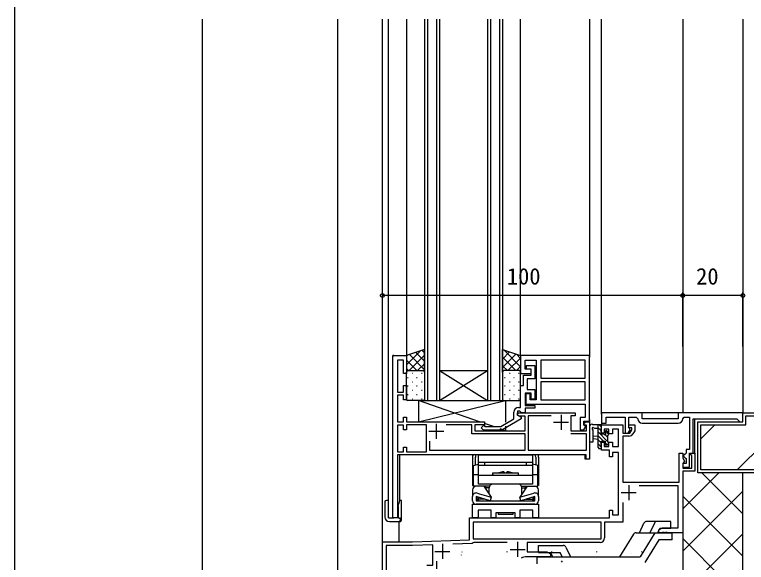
# Model space of a CAD drawing. Units: millimetres, scale not verified. Extents: x -437 to 438, y -344 to 341.
# Drawn here: x -436.8 to -193.1, y -206.8 to -24.5 of the extents above; entities that cross this region are included whole.
import ezdxf
from ezdxf.enums import TextEntityAlignment as Align

# ---------------------------------------------------------------- set-up
doc = ezdxf.new("R2010")
doc.units = ezdxf.units.MM
doc.header["$LTSCALE"] = 2
for name, color, linetype in [('0-2_YKK_11', 7, 'Continuous'), ('0-3_YKK_12', 2, 'Continuous'), ('0-4_YKK_13', 4, 'Continuous'), ('0-5_YKK_D', 6, 'Continuous'), ('0-6_YKK_ZWAK', 7, 'Continuous'), ('0-7_YSS_K', 3, 'Continuous')]:
    doc.layers.add(name, color=color, linetype=linetype)
doc.styles.add('ＭＳ ゴシック', font='')
doc.styles.get('ＭＳ ゴシック').set_extended_font_data('MS Gothic')

msp = doc.modelspace()

# ---------------------------------------------------------------- linework, layer by layer
at = {"layer": '0-2_YKK_11'}
for p, q in [((-254.821, -157.687), (-254.821, -162.687)), ((-296.421, -160.687), (-296.421, -165.687)), ((-257.321, -160.187), (-252.321, -160.187)), ((-227.821, -160.487), (-215.821, -160.487)), ((-298.921, -163.187), (-293.921, -163.187)), ((-232.321, -181.087), (-232.321, -186.087)), ((-234.821, -183.587), (-229.821, -183.587)), ((-294.321, -200.687), (-294.321, -205.687)), ((-269.321, -199.987), (-269.321, -204.987)), ((-296.821, -203.187), (-291.821, -203.187)), ((-271.821, -202.487), (-266.821, -202.487))]:
    msp.add_line(p, q, dxfattribs=at)
for points in [[(-246.521, -170.987), (-309.321, -170.987), (-309.321, -191.987), (-310.821, -191.987), (-310.821, -137.987), (-306.321, -137.987), (-306.321, -143.987), (-307.321, -143.987), (-307.321, -139.487), (-309.321, -139.487), (-309.321, -150.187), (-307.321, -150.187), (-307.321, -147.987), (-306.321, -147.987), (-306.321, -152.687), (-307.321, -152.687), (-307.321, -151.187), (-309.321, -151.187), (-309.321, -159.987), (-307.321, -159.987), (-307.321, -158.487), (-306.321, -158.487), (-306.321, -159.987), (-280.321, -159.987), (-280.321, -160.987), (-283.521, -160.987), (-283.521, -162.987), (-266.821, -162.987), (-266.821, -158.187), (-268.628, -158.187), (-269.321, -157.787), (-269.321, -156.987), (-250.121, -156.987), (-250.121, -157.987), (-251.621, -157.987), (-251.621, -162.987), (-246.321, -162.987), (-246.321, -161.187), (-247.048, -161.187), (-247.244, -160.846)], [(-269.021, -155.287), (-268.321, -155.287), (-268.321, -147.987), (-267.321, -147.987), (-267.321, -144.487), (-264.821, -144.487), (-264.821, -142.487), (-266.321, -142.487), (-266.321, -141.287), (-263.621, -141.287), (-263.621, -145.687), (-266.121, -145.687), (-266.121, -149.287), (-263.621, -149.287), (-263.621, -152.487), (-264.821, -152.487), (-264.821, -150.487), (-266.821, -150.487), (-266.821, -154.587), (-263.621, -154.587), (-263.621, -155.487), (-266.821, -155.487), (-266.821, -156.987), (-268.021, -156.987), (-268.321, -156.687), (-268.521, -156.487), (-269.321, -156.487), (-269.321, -157.787), (-268.121, -158.479), (-268.121, -159.079)], [(-268.121, -159.079), (-274.542, -162.787), (-280.67, -162.787), (-281.445, -162.011), (-280.597, -161.162), (-280.173, -161.587), (-274.864, -161.587), (-270.521, -159.079), (-270.521, -156.787)], [(-258.108, -157.987), (-265.821, -157.987), (-265.821, -169.487), (-246.321, -169.487), (-246.321, -163.987), (-251.621, -163.987)], [(-194.321, -156.987), (-215.821, -156.987), (-215.821, -158.987), (-227.821, -158.987), (-227.821, -156.987), (-241.321, -156.987), (-241.321, -160.487), (-239.821, -160.487), (-239.821, -158.487), (-233.521, -158.487), (-233.521, -163.787), (-232.47, -163.787), (-231.861, -162.732), (-232.071, -162.287), (-232.321, -161.991), (-232.321, -158.487), (-229.821, -158.487), (-229.321, -158.987)], [(-214.321, -158.987), (-213.821, -158.487), (-212.021, -158.487), (-212.021, -169.287), (-213.221, -169.287), (-213.221, -170.487), (-213.521, -170.787), (-214.021, -171.287), (-214.021, -171.487), (-213.521, -171.987), (-213.221, -172.287), (-213.221, -173.887), (-214.321, -173.887), (-214.321, -175.087), (-212.021, -175.087), (-212.021, -170.487), (-210.821, -170.487), (-210.821, -158.987), (-196.321, -158.987), (-195.821, -159.487), (-195.321, -159.987), (-194.321, -159.987), (-194.321, -156.987)], [(-247.244, -160.846), (-246.748, -159.987), (-245.321, -159.987), (-245.321, -172.487), (-246.521, -172.487), (-246.521, -170.987)], [(-314.321, -211.987), (-314.321, -199.987), (-304.321, -199.987), (-285.321, -199.323), (-285.321, -191.987), (-238.721, -191.987), (-238.721, -189.487), (-237.721, -189.487), (-237.721, -190.987), (-235.721, -190.987), (-235.721, -170.187), (-237.721, -170.187), (-237.721, -171.687), (-238.721, -171.687), (-238.721, -169.487), (-241.321, -169.487), (-241.321, -166.787), (-240.521, -166.787), (-240.521, -168.287), (-238.921, -168.287), (-238.921, -166.787), (-237.721, -166.787), (-237.721, -168.287), (-235.721, -168.287), (-235.721, -162.487), (-237.721, -162.487), (-237.721, -163.987), (-238.921, -163.987), (-238.921, -162.487), (-240.521, -162.487)], [(-298.621, -166.523), (-298.621, -169.487), (-266.821, -169.487), (-266.821, -163.987), (-284.521, -163.987), (-284.521, -160.987), (-293.085, -160.987)], [(-240.521, -162.487), (-240.521, -163.787), (-241.321, -163.787), (-241.321, -160.987), (-234.321, -160.987), (-234.321, -163.787), (-231.938, -163.787), (-231.321, -162.719), (-231.321, -161.987), (-232.321, -161.987), (-232.321, -160.987), (-230.321, -160.987), (-230.321, -162.987), (-230.927, -164.037)], [(-232.226, -164.787), (-234.321, -164.787), (-234.321, -180.087), (-215.521, -180.087), (-215.521, -170.487), (-214.321, -170.487), (-214.321, -172.167), (-213.761, -173.137), (-214.021, -173.587), (-214.321, -173.887), (-214.321, -175.487), (-211.321, -175.487), (-211.321, -171.248), (-211.861, -170.937), (-211.741, -170.487), (-210.321, -170.487), (-210.321, -176.487), (-214.321, -176.487), (-214.321, -196.987), (-219.363, -196.987), (-219.546, -196.867), (-220.096, -196.867), (-220.279, -196.987), (-220.363, -196.987), (-220.546, -196.867), (-221.096, -196.867), (-221.279, -196.987), (-222.321, -196.987), (-222.321, -195.987), (-221.109, -195.287), (-215.821, -195.287), (-215.821, -181.287), (-228.874, -181.287)], [(-234.321, -186.859), (-234.321, -193.487), (-240.321, -193.487), (-240.321, -198.687)], [(-299.521, -207.787), (-297.521, -207.787), (-297.521, -200.95), (-304.3, -201.187), (-313.121, -201.187), (-313.121, -210.787)], [(-272.768, -200.187), (-283.898, -200.187), (-284.16, -200.339), (-284.411, -200.492), (-290.825, -200.716)], [(-241.821, -200.187), (-266.121, -200.187), (-266.121, -203.287), (-259.534, -203.287), (-258.321, -203.987), (-258.321, -204.987), (-266.223, -204.987)], [(-296.321, -206.459), (-296.321, -208.987)]]:
    msp.add_lwpolyline(points, dxfattribs=at)
for points in [[(-245.321, -137.987), (-268.321, -137.987), (-268.321, -143.987), (-264.821, -143.987), (-264.821, -142.487), (-266.821, -142.487), (-266.821, -139.487), (-263.121, -139.487), (-263.121, -152.687), (-265.121, -152.687), (-265.121, -150.687), (-266.621, -150.687), (-266.621, -154.187), (-246.821, -154.187), (-246.821, -158.587), (-248.421, -158.587), (-248.421, -162.687), (-247.274, -162.687), (-246.611, -161.539), (-247.221, -161.187), (-247.221, -159.787), (-245.321, -159.787)], [(-261.621, -145.487), (-246.821, -145.487), (-246.821, -139.487), (-261.621, -139.487)], [(-246.821, -146.687), (-261.621, -146.687), (-261.621, -152.687), (-246.821, -152.687)], [(-299.621, -169.987), (-299.621, -160.987), (-306.321, -160.987), (-306.321, -162.687), (-307.321, -162.687), (-307.321, -161.187), (-309.321, -161.187), (-309.321, -169.987), (-307.321, -169.987), (-307.321, -168.487), (-306.321, -168.487), (-306.321, -169.987)], [(-241.521, -193.487), (-284.121, -193.487), (-284.121, -198.987), (-241.521, -198.987)]]:
    msp.add_lwpolyline(points, close=True, dxfattribs=at)
for centre, radius, start, end in [((-269.021, -156.787), 1.5, 90.00001, 179.99999), ((-227.821, -158.987), 1.5, 180.00002, 270), ((-215.821, -158.987), 1.5, 270, 0), ((-232.226, -163.287), 1.5, 269.99999, 330.00001), ((-241.821, -198.687), 1.5, 270.00001, 359.99999), ((-266.223, -210.187), 5.2, 90.00002, 111.91926)]:
    msp.add_arc(centre, radius, start, end, dxfattribs=at)
at = {"layer": '0-3_YKK_12'}
for p, q in [((-314.321, -200.287), (-314.321, -25.987)), ((-312.321, -191.987), (-312.321, -25.987)), ((-306.321, -25.987), (-306.321, -137.987)), ((-300.321, -25.987), (-300.321, -152.987)), ((-299.321, -25.987), (-299.321, -152.987)), ((-296.321, -25.987), (-296.321, -152.987)), ((-295.321, -25.987), (-295.321, -152.987)), ((-279.321, -25.987), (-279.321, -152.987)), ((-278.321, -25.987), (-278.321, -152.987)), ((-275.321, -25.987), (-275.321, -152.987)), ((-274.321, -25.987), (-274.321, -152.987)), ((-268.321, -137.987), (-268.321, -25.987)), ((-245.321, -25.987), (-245.321, -138.487)), ((-241.321, -157.487), (-241.321, -25.987)), ((-214.321, -25.987), (-214.321, -156.987)), ((-194.321, -25.987), (-194.321, -156.987)), ((-306.821, -137.987), (-306.321, -137.987)), ((-295.321, -142.987), (-279.321, -142.987)), ((-295.321, -142.987), (-279.321, -152.987)), ((-295.321, -152.987), (-279.321, -142.987)), ((-300.321, -152.987), (-274.321, -152.987)), ((-240.821, -156.987), (-241.321, -156.987)), ((-215.321, -156.987), (-228.321, -156.987)), ((-194.321, -156.987), (-194.821, -156.987)), ((-245.321, -159.287), (-245.321, -160.287)), ((-241.321, -158.987), (-241.321, -160.987)), ((-210.321, -170.787), (-210.321, -158.987)), ((-245.321, -160.987), (-245.121, -160.987)), ((-241.621, -160.987), (-241.321, -160.987)), ((-308.521, -186.187), (-308.521, -170.987)), ((-283.371, -174.412), (-283.371, -171.787)), ((-263.271, -171.787), (-263.271, -174.412)), ((-246.821, -172.487), (-246.821, -170.987)), ((-246.221, -172.487), (-246.821, -172.487)), ((-282.321, -173.487), (-264.321, -173.487)), ((-280.321, -173.487), (-280.321, -174.487)), ((-266.321, -174.487), (-266.321, -173.487)), ((-282.321, -177.687), (-284.021, -177.687)), ((-282.321, -177.787), (-264.321, -177.787)), ((-273.871, -176.687), (-273.571, -176.987)), ((-273.071, -176.987), (-272.771, -176.687)), ((-262.621, -177.687), (-264.321, -177.687)), ((-284.321, -182.687), (-284.321, -184.916)), ((-280.571, -181.487), (-278.071, -185.147)), ((-266.071, -181.487), (-268.571, -185.147)), ((-262.321, -184.916), (-262.321, -182.687)), ((-284.321, -186.287), (-284.321, -184.916)), ((-282.971, -186.144), (-282.971, -185.071)), ((-263.671, -185.071), (-263.671, -186.144)), ((-262.321, -184.916), (-262.321, -186.287)), ((-278.92, -187.487), (-283.121, -187.487)), ((-280.173, -185.787), (-282.371, -185.787)), ((-278.771, -186.287), (-278.771, -186.193)), ((-268.92, -187.487), (-277.722, -187.487)), ((-267.871, -186.287), (-267.871, -186.193)), ((-263.521, -187.487), (-267.722, -187.487)), ((-266.47, -185.787), (-264.271, -185.787)), ((-312.321, -191.987), (-310.521, -191.987)), ((-309.121, -191.987), (-309.621, -191.987)), ((-309.321, -191.687), (-309.321, -191.987)), ((-308.821, -193.187), (-308.821, -199.987))]:
    msp.add_line(p, q, dxfattribs=at)
for points in [[(-310.521, -137.987), (-310.821, -137.987), (-310.821, -138.287)], [(-284.321, -171.787), (-284.321, -181.187), (-284.021, -181.187)], [(-282.321, -174.487), (-282.321, -170.987), (-264.321, -170.987), (-264.321, -174.487)], [(-262.321, -171.787), (-262.321, -181.187), (-262.621, -181.187)], [(-245.321, -172.187), (-245.321, -172.487), (-245.621, -172.487)], [(-278.662, -181.487), (-284.021, -181.487), (-284.021, -174.587), (-282.321, -174.131)], [(-267.98, -181.487), (-262.621, -181.487), (-262.621, -174.587), (-264.321, -174.131)], [(-277.371, -177.787), (-277.571, -177.587), (-277.571, -176.987), (-269.071, -176.987), (-269.071, -177.587), (-269.271, -177.787)], [(-279.821, -182.585), (-279.821, -181.987), (-280.321, -181.487), (-280.321, -181.853)], [(-278.771, -184.122), (-278.771, -181.987), (-279.821, -181.987)], [(-267.871, -184.122), (-267.871, -181.987), (-266.821, -181.987)], [(-266.821, -182.585), (-266.821, -181.987), (-266.321, -181.487), (-266.321, -181.853)], [(-282.745, -183.777), (-278.071, -185.147), (-278.447, -186.287), (-283.121, -184.932), (-283.121, -186.287), (-263.521, -186.287), (-263.521, -184.932), (-268.195, -186.287), (-268.571, -185.147), (-263.897, -183.777)], [(-282.871, -185.035), (-282.871, -185.587), (-282.171, -186.287)], [(-282.371, -185.164), (-282.371, -185.787), (-282.666, -186.082)], [(-263.771, -185.035), (-263.771, -185.587), (-264.471, -186.287)], [(-264.271, -185.149), (-264.271, -185.787), (-263.976, -186.082)]]:
    msp.add_lwpolyline(points, dxfattribs=at)
for points in [[(-282.321, -174.487), (-264.321, -174.487), (-264.321, -180.787), (-282.321, -180.787)], [(-284.321, -187.487), (-262.321, -187.487), (-262.321, -191.987), (-264.251, -191.987), (-264.251, -189.417), (-268.571, -189.417), (-268.571, -191.987), (-270.071, -191.987), (-270.071, -190.287), (-276.571, -190.287), (-276.571, -191.987), (-278.071, -191.987), (-278.071, -189.417), (-282.391, -189.417), (-282.391, -191.987), (-284.321, -191.987)], [(-270.821, -190.287), (-275.821, -190.287), (-275.821, -190.787), (-270.821, -190.787)]]:
    msp.add_lwpolyline(points, close=True, dxfattribs=at)
for centre, radius, start, end in [((-282.321, -171.787), 2, 156.42183, 180.00002), ((-281.371, -171.787), 2, 156.42183, 180.00002), ((-265.271, -171.787), 2, 0, 23.57819), ((-264.321, -171.787), 2, 0, 23.57819), ((-273.321, -184.489), 7.823, 94.03607, 106.44467), ((-273.321, -184.489), 7.823, 73.55535, 85.96395), ((-283.121, -182.687), 1.2, 89.99998, 180.00002), ((-277.571, -181.987), 1.2, 89.99998, 180.00002), ((-269.071, -181.987), 1.2, 0, 89.99998), ((-263.521, -182.687), 1.2, 0, 89.99998), ((-283.121, -184.916), 1.2, 71.7432, 180.00002), ((-263.521, -184.916), 1.2, 0, 108.25682), ((-283.121, -186.287), 1.2, 180.00002, 270), ((-278.321, -190.017), 2.6, 76.67464, 103.32538), ((-268.321, -190.017), 2.6, 76.67464, 103.32538), ((-263.521, -186.287), 1.2, 270, 0)]:
    msp.add_arc(centre, radius, start, end, dxfattribs=at)
at = {"layer": '0-4_YKK_13'}
for p, q in [((-300.321, -137.016), (-301.093, -136.244)), ((-274.321, -136.3), (-274.086, -136.065)), ((-268.321, -141.732), (-273.939, -136.114)), ((-306.321, -141.016), (-301.777, -136.472)), ((-306.321, -138.188), (-306.02, -137.886)), ((-306.321, -137.987), (-306.321, -143.487)), ((-305.463, -142.987), (-300.321, -137.844)), ((-300.321, -142.673), (-305.336, -137.658)), ((-300.321, -139.844), (-303.215, -136.951)), ((-274.321, -139.129), (-271.965, -136.772)), ((-274.321, -141.957), (-269.843, -137.479)), ((-269.895, -142.987), (-274.321, -138.56)), ((-272.522, -142.987), (-268.321, -138.786)), ((-268.321, -138.903), (-269.696, -137.528)), ((-268.321, -137.987), (-268.321, -143.487)), ((-302.836, -142.987), (-306.321, -139.501)), ((-302.635, -142.987), (-300.321, -140.673)), ((-305.664, -142.987), (-306.321, -142.33)), ((-306.321, -152.487), (-306.321, -143.487)), ((-305.821, -142.987), (-300.821, -142.987)), ((-300.321, -143.487), (-300.321, -152.487)), ((-272.723, -142.987), (-274.321, -141.389)), ((-274.321, -143.487), (-274.321, -152.487)), ((-268.821, -142.987), (-273.821, -142.987)), ((-269.694, -142.987), (-268.321, -141.614)), ((-268.321, -152.487), (-268.321, -143.487)), ((-305.966, -145.252), (-305.766, -145.252)), ((-304.351, -143.837), (-304.151, -143.837)), ((-302.936, -145.252), (-302.736, -145.252)), ((-301.321, -143.837), (-301.121, -143.837)), ((-273.636, -145.252), (-273.436, -145.252)), ((-272.021, -143.837), (-271.821, -143.837)), ((-270.606, -145.252), (-270.406, -145.252)), ((-268.991, -143.837), (-268.791, -143.837)), ((-305.966, -148.082), (-305.766, -148.082)), ((-304.351, -146.667), (-304.151, -146.667)), ((-302.936, -148.082), (-302.736, -148.082)), ((-301.321, -146.667), (-301.121, -146.667)), ((-273.636, -148.082), (-273.436, -148.082)), ((-272.021, -146.667), (-271.821, -146.667)), ((-270.606, -148.082), (-270.406, -148.082)), ((-268.991, -146.667), (-268.791, -146.667)), ((-305.966, -150.912), (-305.766, -150.912)), ((-304.351, -149.497), (-304.151, -149.497)), ((-302.936, -150.912), (-302.736, -150.912)), ((-301.321, -149.497), (-301.121, -149.497)), ((-273.636, -150.912), (-273.436, -150.912)), ((-272.021, -149.497), (-271.821, -149.497)), ((-270.606, -150.912), (-270.406, -150.912)), ((-268.991, -149.497), (-268.791, -149.497)), ((-300.821, -152.987), (-305.821, -152.987)), ((-304.351, -152.327), (-304.151, -152.327)), ((-302.321, -152.987), (-302.321, -159.987)), ((-302.321, -152.987), (-273.321, -152.987)), ((-282.021, -159.987), (-302.321, -152.987)), ((-301.321, -152.327), (-301.121, -152.327)), ((-273.821, -152.987), (-268.821, -152.987)), ((-272.021, -152.327), (-271.821, -152.327)), ((-268.991, -152.327), (-268.791, -152.327)), ((-277.381, -161.587), (-280.321, -160.573)), ((-273.321, -161.504), (-273.321, -162.987)), ((-242.521, -168.587), (-242.521, -160.987)), ((-241.521, -163.003), (-242.521, -162.003)), ((-241.321, -161.856), (-242.191, -160.987)), ((-241.521, -164.087), (-241.521, -162.087)), ((-239.021, -164.156), (-240.065, -163.112)), ((-239.221, -166.65), (-242.521, -163.35)), ((-240.732, -166.487), (-242.521, -164.697)), ((-239.221, -165.303), (-240.2, -164.324)), ((-239.221, -164.587), (-239.021, -164.387)), ((-241.521, -167.044), (-242.521, -166.044)), ((-241.321, -168.591), (-242.521, -167.391)), ((-239.532, -167.687), (-240.121, -167.097)), ((-239.321, -167.687), (-239.021, -167.387)), ((-239.025, -166.846), (-239.18, -166.691)), ((-313.521, -186.687), (-313.521, -191.687)), ((-312.621, -186.187), (-313.021, -186.187)), ((-309.121, -188.187), (-308.871, -187.187)), ((-307.921, -187.187), (-307.921, -186.487)), ((-307.921, -192.687), (-307.921, -187.187)), ((-309.121, -188.187), (-309.121, -192.042)), ((-308.816, -192.048), (-312.321, -191.987)), ((-308.816, -192.048), (-308.616, -192.051)), ((-308.321, -192.687), (-308.321, -192.351)), ((-312.021, -193.187), (-308.821, -193.187)), ((-308.821, -193.187), (-308.421, -193.187)), ((-228.729, -196.987), (-227.226, -193.764)), ((-218.321, -193.187), (-226.319, -193.186)), ((-223.722, -193.764), (-225.224, -196.987)), ((-218.321, -195.487), (-218.321, -193.187)), ((-229.88, -196.987), (-217.821, -196.987)), ((-223.604, -196.987), (-228.546, -204.987)), ((-221.987, -195.487), (-222.686, -196.987)), ((-218.321, -195.487), (-221.987, -195.487)), ((-217.821, -199.287), (-217.821, -196.987)), ((-230.733, -197.465), (-235.337, -204.986)), ((-222.321, -199.287), (-226.97, -206.812)), ((-217.821, -199.287), (-222.321, -199.287)), ((-262.321, -201.186), (-254.137, -201.186)), ((-262.321, -203.486), (-262.321, -201.186)), ((-253.231, -201.764), (-251.728, -204.986)), ((-262.321, -203.486), (-255.186, -203.486)), ((-257.622, -204.986), (-258.321, -203.486)), ((-254.487, -204.986), (-255.186, -203.486)), ((-262.821, -204.986), (-228.546, -204.987)), ((-262.821, -207.286), (-262.821, -204.986))]:
    msp.add_line(p, q, dxfattribs=at)
for points in [[(-300.321, -143.487), (-300.321, -135.987), (-306.321, -137.987)], [(-274.321, -143.487), (-274.321, -135.987), (-268.321, -137.987)], [(-302.321, -159.987), (-273.321, -152.987), (-273.321, -160.18)], [(-302.321, -159.987), (-280.321, -159.987), (-280.321, -161.438)], [(-280.321, -162.787), (-280.321, -162.987), (-273.321, -162.987), (-275.149, -162.356)], [(-241.521, -162.087), (-241.321, -161.887), (-241.321, -160.987), (-244.302, -160.987), (-244.561, -160.837), (-245.116, -161.041), (-245.216, -161.324), (-245.321, -161.552), (-245.321, -166.714), (-244.121, -166.715), (-244.118, -162.753), (-244.32, -162.47)], [(-243.961, -162.037), (-243.702, -162.187), (-242.521, -162.187)], [(-239.021, -164.387), (-239.021, -163.662), (-239.751, -162.933), (-240.121, -163.086), (-240.121, -163.626), (-239.985, -163.877)], [(-242.521, -165.887), (-244.121, -165.744), (-244.121, -164.829), (-242.521, -164.687)], [(-240.331, -164.223), (-240.582, -164.087), (-241.521, -164.087)], [(-239.021, -167.387), (-239.021, -166.887), (-239.221, -166.687), (-239.221, -164.587)], [(-242.521, -168.587), (-242.221, -168.887), (-241.321, -168.887), (-241.321, -167.987), (-241.521, -167.787), (-241.521, -166.487), (-240.121, -166.487), (-240.121, -167.687), (-239.321, -167.687)], [(-312.321, -191.987), (-312.321, -186.687), (-312.321, -186.487)], [(-308.221, -186.187), (-308.621, -186.187), (-308.871, -187.187)]]:
    msp.add_lwpolyline(points, dxfattribs=at)
for centre, radius, start, end in [((-305.821, -143.487), 0.5, 90, 180), ((-300.821, -143.487), 0.5, 0, 90), ((-273.821, -143.487), 0.5, 90, 180), ((-268.821, -143.487), 0.5, 0, 90), ((-305.821, -152.487), 0.5, 180, 270), ((-300.821, -152.487), 0.5, 270, 0), ((-273.821, -152.487), 0.5, 180, 270), ((-268.821, -152.487), 0.5, 270, 0), ((-244.221, -162.187), 0.3, 30.00001, 250.81027), ((-240.121, -164.087), 0.25, 213.05573, 56.94427), ((-313.021, -186.687), 0.5, 90, 180), ((-312.621, -186.487), 0.3, 0, 90), ((-308.221, -186.487), 0.3, 0, 90), ((-312.021, -191.687), 1.5, 180, 270), ((-308.621, -192.351), 0.3, 0, 89), ((-308.821, -192.687), 0.5, 270, 0), ((-308.421, -192.687), 0.5, 270, 0), ((-226.319, -194.186), 1, 90, 155.00493), ((-222.815, -194.187), 1, 90, 154.99902), ((-229.88, -197.987), 1, 90, 148.53714), ((-254.137, -202.186), 1, 24.99483, 90)]:
    msp.add_arc(centre, radius, start, end, dxfattribs=at)
at = {"layer": '0-5_YKK_D'}
for p, q in [((-314.323, -134.987), (-314.323, -116.987)), ((-214.323, -117.987), (-314.323, -117.987)), ((-214.323, -134.987), (-214.323, -116.987)), ((-214.323, -134.987), (-214.323, -116.987)), ((-194.323, -117.987), (-214.323, -117.987)), ((-194.323, -134.987), (-194.323, -116.987))]:
    msp.add_line(p, q, dxfattribs=at)
for centre in [(-314.323, -117.987), (-214.323, -117.987), (-214.323, -117.987), (-194.323, -117.987)]:
    msp.add_circle(centre, 0.637, dxfattribs=at)
at = {"layer": '0-6_YKK_ZWAK'}
msp.add_line((-436.8, 306.3), (-436.8, -343.7), dxfattribs=at)
at = {"layer": '0-7_YSS_K'}
for p, q in [((-374.321, -25.987), (-374.321, -219.415)), ((-329.321, -25.987), (-329.321, -211.48)), ((-196.144, -175.987), (-178.144, -157.987)), ((-208.321, -165.714), (-203.594, -160.987)), ((-214.321, -188.978), (-202.329, -176.987)), ((-194.321, -190.615), (-207.95, -176.987)), ((-194.321, -308.7), (-194.321, -176.987)), ((-214.321, -203.12), (-194.321, -183.12)), ((-194.321, -204.757), (-214.321, -184.757)), ((-214.321, -196.487), (-214.321, -246.987)), ((-214.321, -217.263), (-194.321, -197.263)), ((-218.955, -199.093), (-218.939, -199.141)), ((-194.321, -218.899), (-214.321, -198.899)), ((-288.115, -204.356), (-288.099, -204.404)), ((-287.88, -203.33), (-287.88, -203.465)), ((-272.93, -203.215), (-272.93, -203.465)), ((-257.98, -203.215), (-257.98, -203.465)), ((-243.03, -203.215), (-243.03, -203.465)), ((-231.432, -203.973), (-231.415, -204.02)), ((-228.08, -203.215), (-228.08, -203.465)), ((-254.776, -206.277), (-254.5, -206.694))]:
    msp.add_line(p, q, dxfattribs=at)
for points in [[(-209.321, -176.987), (-209.321, -159.987), (-194.321, -159.987), (-194.321, -156.987), (-154.321, -156.987), (-154.321, -176.987), (-164.321, -176.987), (-164.321, -171.987), (-179.321, -171.987), (-179.321, -176.987)], [(-208.321, -175.987), (-208.321, -160.987), (-193.321, -160.987), (-193.321, -157.987), (-155.321, -157.987), (-155.321, -175.987), (-163.321, -175.987), (-163.321, -170.987), (-180.321, -170.987), (-180.321, -175.987)]]:
    msp.add_lwpolyline(points, close=True, dxfattribs=at)

# ---------------------------------------------------------------- texts
at = {"layer": '0-5_YKK_D', "style": 'ＭＳ ゴシック'}
for s, p in [('100', (-272.889, -115.987)), ('20', (-209.863, -115.987))]:
    msp.add_text(s, height=5.499, dxfattribs=at).set_placement(p, align=Align.BOTTOM_LEFT)

doc.saveas('drawing.dxf')
